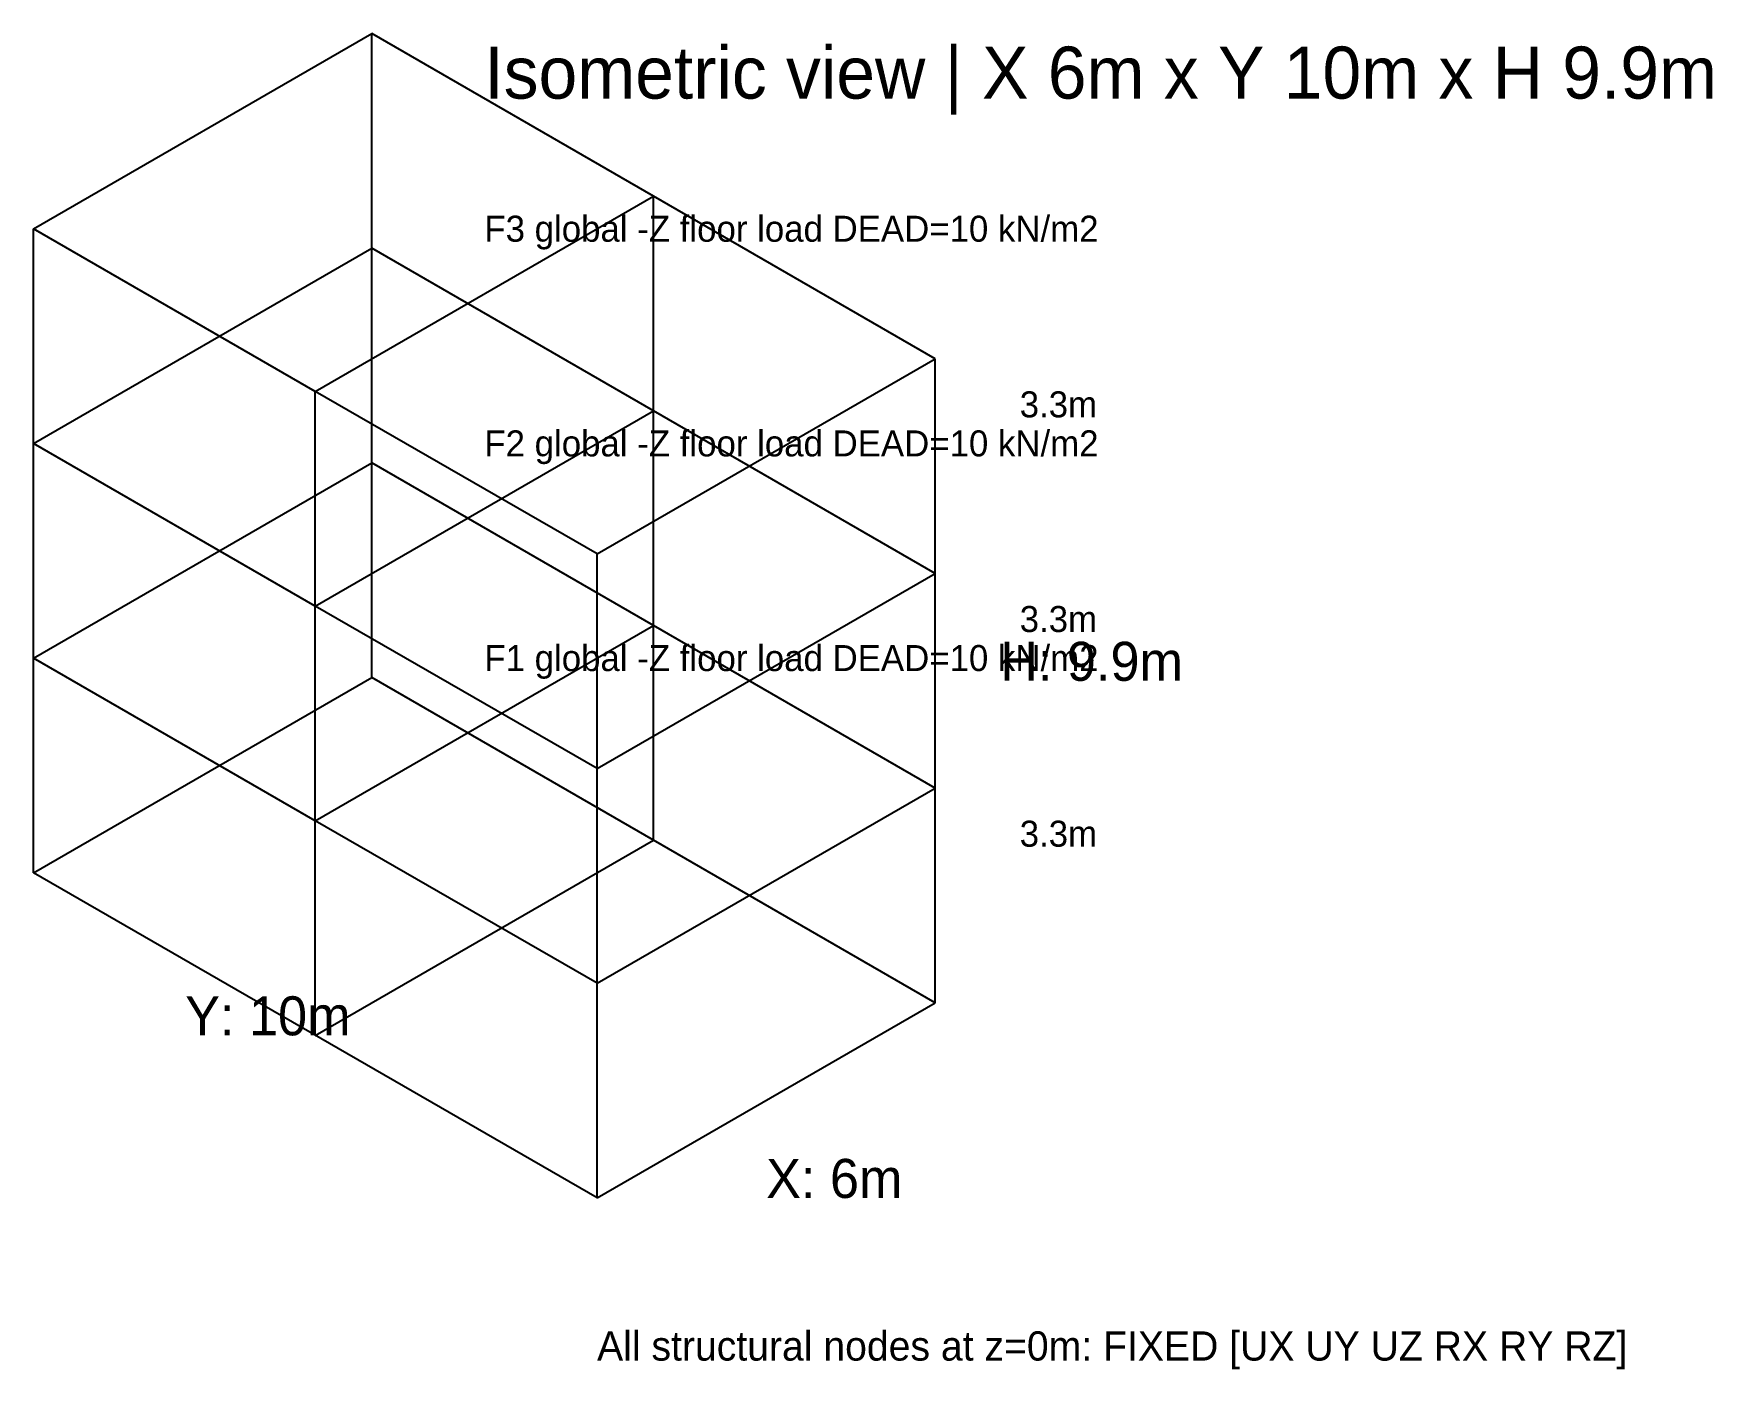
# Model space of a CAD drawing. Header units: metres. Extents: x -8.7 to 17.1, y -2.6 to 17.9.
import ezdxf

# ---------------------------------------------------------------- set-up
doc = ezdxf.new("R2010")
doc.units = ezdxf.units.M
for name, color, linetype in [('DIM', 5, 'CONTINUOUS'), ('GRID', 8, 'CONTINUOUS'), ('LOAD', 1, 'CONTINUOUS'), ('STRUCT', 7, 'CONTINUOUS'), ('SUPPORT', 3, 'CONTINUOUS')]:
    doc.layers.add(name, color=color, linetype=linetype)

msp = doc.modelspace()

# ---------------------------------------------------------------- linework, layer by layer
at = {"layer": 'GRID'}
for p, q in [((-8.6603, 5), (-3.4641, 8)), ((5.1962, 3), (-3.4641, 8)), ((-4.3301, 2.5), (0.866, 5.5)), ((0, 0), (-8.6603, 5)), ((0, 0), (5.1962, 3))]:
    msp.add_line(p, q, dxfattribs=at)
at = {"layer": 'STRUCT'}
for p, q in [((-8.6603, 14.9), (-3.4641, 17.9)), ((-3.4641, 14.6), (-3.4641, 17.9)), ((0.866, 15.4), (-3.4641, 17.9)), ((-4.3301, 12.4), (0.866, 15.4)), ((0.866, 12.1), (0.866, 15.4)), ((5.1962, 12.9), (0.866, 15.4)), ((-8.6603, 11.6), (-8.6603, 14.9)), ((-4.3301, 12.4), (-8.6603, 14.9)), ((-8.6603, 11.6), (-3.4641, 14.6)), ((-3.4641, 11.3), (-3.4641, 14.6)), ((0.866, 12.1), (-3.4641, 14.6)), ((0, 9.9), (5.1962, 12.9)), ((5.1962, 9.6), (5.1962, 12.9)), ((-4.3301, 9.1), (-4.3301, 12.4)), ((0, 9.9), (-4.3301, 12.4)), ((-4.3301, 9.1), (0.866, 12.1)), ((0.866, 8.8), (0.866, 12.1)), ((5.1962, 9.6), (0.866, 12.1)), ((-8.6603, 8.3), (-8.6603, 11.6)), ((-4.3301, 9.1), (-8.6603, 11.6)), ((-8.6603, 8.3), (-3.4641, 11.3)), ((-3.4641, 8), (-3.4641, 11.3)), ((0.866, 8.8), (-3.4641, 11.3)), ((0, 6.6), (0, 9.9)), ((0, 6.6), (5.1962, 9.6)), ((5.1962, 6.3), (5.1962, 9.6)), ((-4.3301, 5.8), (-4.3301, 9.1)), ((0, 6.6), (-4.3301, 9.1)), ((-4.3301, 5.8), (0.866, 8.8)), ((0.866, 5.5), (0.866, 8.8)), ((5.1962, 6.3), (0.866, 8.8)), ((-8.6603, 5), (-8.6603, 8.3)), ((-4.3301, 5.8), (-8.6603, 8.3)), ((0, 3.3), (0, 6.6)), ((0, 3.3), (5.1962, 6.3)), ((5.1962, 3), (5.1962, 6.3)), ((-4.3301, 2.5), (-4.3301, 5.8)), ((0, 3.3), (-4.3301, 5.8)), ((0, 0), (0, 3.3))]:
    msp.add_line(p, q, dxfattribs=at)

# ---------------------------------------------------------------- texts
at = {"layer": 'DIM'}
for s, height, p in [('3.3m', 0.4, (6.4952, 12)), ('3.3m', 0.4, (6.4952, 8.7)), ('H: 9.9m', 0.6, (6.1962, 7.95)), ('3.3m', 0.4, (6.4952, 5.4)), ('Y: 10m', 0.6, (-6.3301, 2.5)), ('X: 6m', 0.6, (2.5981, 0))]:
    msp.add_text(s, height=height, dxfattribs=at).set_placement(p)
at = {"layer": 'LOAD'}
for s, p in [('F3 global -Z floor load DEAD=10 kN/m2', (-1.7321, 14.7)), ('F2 global -Z floor load DEAD=10 kN/m2', (-1.7321, 11.4)), ('F1 global -Z floor load DEAD=10 kN/m2', (-1.7321, 8.1))]:
    msp.add_text(s, height=0.4, dxfattribs=at).set_placement(p)
at = {"layer": 'SUPPORT'}
msp.add_text('All structural nodes at z=0m: FIXED [UX UY UZ RX RY RZ]', height=0.45, dxfattribs=at).set_placement((0, -2.5))
at = {"layer": 'TEXT'}
msp.add_text('Isometric view | X 6m x Y 10m x H 9.9m', height=0.8, dxfattribs=at).set_placement((-1.7321, 16.9))

doc.saveas('drawing.dxf')
